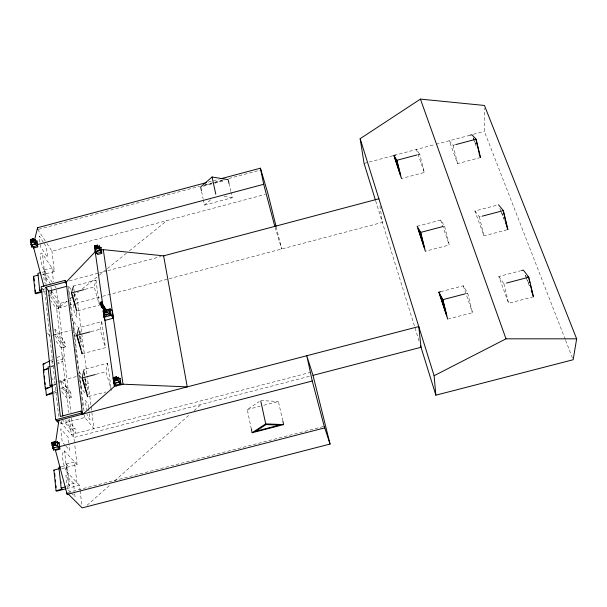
<?xml version="1.0" encoding="UTF-8"?>
<svg xmlns="http://www.w3.org/2000/svg" width="607" height="607" viewBox="0 0 607 607"><rect width="100%" height="100%" fill="white"/><g stroke="black" fill="none" stroke-linecap="round" stroke-linejoin="round"><path stroke-width="0.46" stroke-dasharray="3.04 2.28" d="M565.269 339.457L484.371 131.378L484.447 108.236M111.415 390.521L105.944 371.75L107.583 363.244L84.115 369.397M82.127 353.813L105.406 347.697L100.049 329.26L101.748 321.627L78.804 327.674M77.597 310.807L99.427 305.04L94.176 286.929L95.936 280.138L73.508 286.079M87.013 505.312L110.413 484.636M114.662 480.873L189.816 414.452M194.065 410.689L201.16 404.421M203.307 199.65L204.445 205.083L210.561 199.832M50.707 296.717L58.644 307.939L68.963 299.615M69.699 299.023L72.643 296.641M73.379 296.049L78.538 291.891M82.226 288.917L98.433 275.844M99.169 275.244L126.438 253.256M129.382 250.881L166.971 220.569M251.336 429.028L247.261 409.55L259.166 401.561M50.518 360.634L52.991 359.465M57.119 357.523L62.073 355.186L64.592 358.494L57.422 360.376M51.147 367L54.182 365.573M56.603 364.443L62.809 361.529L57.528 362.918M53.188 385.597L55.487 384.535M58.704 383.047L64.979 380.149L59.638 381.545M53.924 391.667L56.451 390.513M60.647 388.579L65.693 386.257L68.227 389.428L61.853 391.098M208.353 182.092L219.309 179.164M38.681 229.294L199.589 186.319M205.075 184.854L214.218 182.411M215.136 182.168L224.279 179.725M228.847 178.504L260.843 169.96M203.777 185.439L224.537 179.9M203.307 186.266L213.952 183.428M214.84 183.185L224.59 180.583M204.445 205.083L232.231 197.685L231.001 192.267M364.079 163.42L393.237 155.65M394.148 155.407L435.158 144.481M436.069 144.238L470.038 135.232M473.43 134.284L484.371 131.378M46.898 243.453L51.967 251.184L265.236 194.407M417.942 154.671L419.771 154.178L424.301 172.464L401.455 178.526M480.509 157.532L457.579 163.624L449.233 140.771L453.126 145.301L454.886 144.83M46.155 285.798L44.379 269.925L51.906 267.922L53.537 281.921M42.073 272.308L45.411 271.428L46.777 283.545M41.003 275.123L54.364 271.572L51.967 251.184M69.448 280.813L98.706 273.059M99.616 272.816L106.931 270.881M107.849 270.639L160.878 256.579M42.247 289.554L44.774 288.879M42.847 291.884L44.645 291.406M42.24 288.166L44.857 291.853L46.891 291.314M48.234 295.73L51.534 294.85L60.73 307.924L56.694 308.993L50.684 300.548M85.063 289.342L94.176 286.929M51.542 290.996L60.192 303.356L67.377 301.459M68.272 301.224L71.869 300.268M75.458 299.319L77.256 298.849L87.34 377.334M58.644 307.939L75.093 303.583M76.012 303.348L101.604 296.58M102.522 296.337L168.336 278.947M169.247 278.704L382.342 222.39L379.967 206.046M417.161 226.259L440.659 220.053L444.574 226.1L449.241 245.008L425.393 251.275M507.035 229.81L483.976 235.873L474.902 211.024L497.581 205.037M441.919 226.798L444.574 226.1M474.902 211.024L479.386 216.919L481.161 216.449M53.833 330.079L55.518 329.631L64.797 342.189L65.366 346.954L61.239 348.039L55.169 339.973M54.364 334.723L70.344 330.512M52.695 335.36L56.072 334.465L65.366 346.954M91.08 331.619L100.049 329.26M64.797 342.189L60.685 343.274L54.622 335.163M61.216 347.849L65.344 346.764M51.147 362.022L52.938 361.552M50.624 366.355L53.211 365.672M57.885 381.393L79.654 375.687M53.537 384.732L55.283 384.277M96.217 374.291L105.944 371.75M440.652 291.686L463.255 285.776L467.701 293.189L472.496 312.673L448.603 318.895M533.485 296.777L508.605 303.265L498.817 276.481L520.601 270.783M53.651 393.237L56.383 392.524M61.755 391.819L67.104 398.374L71.338 397.266L70.746 392.243L66.52 393.351L60.579 386.014M465.926 293.651L467.701 293.189M498.817 276.481L503.886 283.735L505.669 283.272M88.508 396.5L105.914 391.955M60.268 423.906L84.859 417.495L93.933 428.671L87.461 378.267M65.837 419.725L66.14 422.373L75.64 433.428L75.018 428.216L70.708 429.339L61.724 418.913M311.027 372.228L71.315 434.551L69.501 418.997M309.35 376.31L73.879 437.503L60.047 421.599M247.261 409.55L260.077 406.227M263.742 405.279L278.393 401.477L282.581 419.968M66.148 464.044L74.502 461.881L76.907 482.55L68.462 484.735L66.148 464.044L67.233 465.197L69.555 485.85L67.036 486.503M61.398 466.707L67.233 465.197M61.633 468.695L77.081 464.696L74.653 444.066M66.649 488.582L79.502 485.266L80.033 489.788M67.885 492.512L323.319 426.577M260.653 400.559L278.393 401.477M224.112 196.418L232.231 197.685M77.081 464.696L64.547 451.016L63.257 450.842C61.641 457.822 63.462 465.781 66.899 471.996M70.602 492.269L67.43 489.075L65.897 475.319L73.493 483.187L74.426 491.321M71.239 492.907L75.048 496.738L74.532 492.224M68.462 484.735L69.555 485.85M79.502 485.266L66.907 472.087L64.547 451.016M65.321 445.409L62.18 441.934L60.723 428.823L68.234 437.344L68.864 442.882M65.951 446.107L69.714 450.273L68.97 443.808M54.364 271.572L42.46 253.885L41.215 252.99L40.798 253.483C39.994 259.386 41.693 265.593 44.357 270.851M67.901 419.854L75.018 428.216M51.117 377.554L54.888 382.175M71.338 397.266L61.929 385.589L61.345 380.483L70.746 392.243M84.752 392.63L81.535 388.465L79.995 376.09L81.065 377.501M47.627 333.129L49.751 335.937M84.805 382.44L86.953 385.27L88.152 394.664M79.191 371.939L81.437 374.921M84.244 378.654L88.182 383.874M419.771 154.178L416.41 149.512L424.301 172.464M74.578 334.927L75.632 336.399M81.399 344.495L83.5 347.447M76.125 334.556L74.532 332.317L73.083 320.655L77.309 326.718M79.836 339.783L81.429 342.029L79.957 330.504M49.857 292.233L51.921 295.169L51.496 291.504M50.662 284.19L43.454 273.795L44.486 283.044M44.379 269.925L45.411 271.428M52.278 282.422L44.364 270.927L42.46 253.885M54.85 286.155L56.337 288.31M71.034 289.501L68.439 285.609L84.198 412.206M73.622 293.393L77.256 298.849M43.317 242.193L39.25 236.032L40.434 246.662L47.581 257.345L46.375 246.821L43.825 242.967M37.763 229.537L46.39 242.679M565.618 340.337L572.811 358.851M473.217 137.675L474.196 140.255M474.522 141.112L475.835 144.557M501.594 212.238L503.856 218.194M525.594 275.312L529.6 285.836M473.179 138.252L476.51 147.015M499.842 208.338L501.185 211.873M501.519 212.761L504.554 220.728M525.29 275.237L525.943 276.959M526.269 277.824L529.547 286.443M440.659 220.053L449.241 245.008M463.255 285.776L472.496 312.673M375.703 200.94L419.627 342.758M275.07 227.284L281.678 248.991L276.284 227.23M453.126 145.301L457.579 163.624M503.886 283.735L508.605 303.265M479.386 216.919L483.976 235.873M228.96 183.246L230.797 191.364M201.6 191.501L203.117 198.747M95.936 280.138L99.427 305.04M101.748 321.627L105.406 347.697M107.583 363.244L111.028 387.797M73.857 288.856L74.327 292.551M74.449 293.477L75.389 300.875M79.16 330.474L79.752 335.14M79.874 336.073L80.701 342.614M84.456 372.129L85.155 377.6M85.268 378.51L86.202 385.802M74.206 293.932L74.775 298.416M78.948 331.247L79.426 335.003M79.547 335.944L80.139 340.641M84.274 373.138L84.874 377.835M84.988 378.768L85.944 386.28M76.399 312.028L77.074 317.34L74.388 313.432L73.151 303.644M88.539 407.563L88.061 403.845L85.329 400.354L86.505 409.695M88.652 408.496L90.071 419.634L87.325 416.227L87.089 414.361M84.532 414.854L84.859 417.495M68.341 289.774L68.69 292.589M68.803 293.522L69.388 298.212M69.851 301.96L70.2 304.767M70.321 305.708L70.898 310.389M71.368 314.138L71.717 316.953M71.831 317.886L72.415 322.575M72.878 326.323L73.227 329.131M73.341 330.071L74.039 335.694M74.16 336.627L74.737 341.316M74.858 342.249L75.556 347.872M75.67 348.813L76.254 353.494M76.368 354.435L77.066 360.057M77.18 360.99L77.764 365.68M77.886 366.613L78.584 372.235M78.698 373.176L79.282 377.858M79.396 378.798L80.094 384.421M80.207 385.354L80.792 390.043M80.906 390.976L81.604 396.599M81.725 397.539L82.302 402.221M82.423 403.162L83.121 408.784M60.192 303.356L60.73 307.924M56.557 290.176L70.943 412.54M71.596 418.086L74.54 443.125M80.139 490.699L81.839 505.183M56.163 304.426L68.735 412.419M50.973 286.929L51.398 290.594M51.003 290.222L51.534 294.85M55.518 329.631L56.072 334.465M61.421 420.871L61.724 423.527M44.857 291.853L58.742 416.91M61.436 481.624L61.641 483.498"/><path stroke-width="0.91" d="M55.624 442.359L58.932 420.317M375.422 200.052L364.079 163.42L360.156 138.677L420.431 99.108L484.454 105.459L576.65 338.827L573.16 359.739L435.856 395.187L420.461 345.474M87.362 394.922L87.59 396.743L82.074 377.994L84.115 369.397M34.462 240.296L37.566 227.716L206.524 182.578M81.892 351.946L82.127 353.813L76.725 335.398L78.804 327.674M104.654 310.359L103.144 310.943L104.844 314.343L104.032 317.233L104.965 320.397L113.418 318.167L112.325 310.693L110.239 309.069L106.172 309.767L108.175 309.965L110.239 309.069L111.157 315.359L113.418 318.167M104.92 310.473L103.144 310.943L104.032 317.233L108.668 313.341L110.239 309.069L107.576 309.775M31.003 244.902L31.663 242.724L30.919 241.624L33.203 241.017L35.904 243.589L31.003 244.902L30.585 240.964M76.452 309.198L76.687 311.05L71.391 292.961L73.508 286.079M31.822 247.079L32.49 244.932L35.593 244.105L37.528 245.554L31.822 247.079L31.526 244.333M95.124 251.45L95.853 249.204L95.193 248.073L97.56 247.444L100.208 250.099L95.124 251.45L94.54 247.36M52.574 448.163L53.333 445.879L55.874 445.219L58.052 446.737L52.574 448.163L52.05 443.262M95.807 253.68L96.543 251.465L99.753 250.615L101.718 252.11L95.807 253.68L95.352 250.516M57.361 443.163L59.175 442.693L59.797 448.376L53.424 450.03L54.19 447.776M113.866 383.419L114.662 381.097L113.987 380.134L116.536 379.466L119.336 381.993L113.866 383.419L113.198 378.7M114.548 385.46L115.353 383.169L118.805 382.266L120.907 383.799L114.548 385.46L114.162 382.721M30.608 241.988L31.389 239.841L30.35 239.568L30.608 241.988L33.575 241.191L33.317 238.779L30.35 239.568M94.874 248.453L95.807 245.714L97.955 247.633L94.874 248.453L94.517 245.941L97.598 245.122L97.955 247.633M52.194 445.462L53.166 442.647L55.51 444.605L55.184 441.593L51.868 442.457L52.194 445.462L55.51 444.605M113.653 380.559L114.412 377.774L116.552 376.795L116.969 379.694L113.653 380.559L113.243 377.66L116.552 376.795M101.49 250.107L103.281 249.629L163.617 255.851L187.252 386.879L123.031 384.201L114.351 386.469L82.537 414.52L66.186 282.088L95.216 251.776L102.924 306.027M228.96 183.246L228.141 179.634L212.055 176.994L200.651 186.979L201.41 190.598M251.336 429.028L252.117 432.738L265.722 423.883L283.628 424.589L282.794 420.886M55.184 441.593L53.295 442.791L51.868 442.457M57.308 443.747L59.175 442.693M53.333 445.879L52.536 445.03L52.285 442.693L54.842 442.033L55.093 444.37L55.874 445.219L55.624 442.882L57.513 441.843L58.052 446.737M118.949 378.935L120.11 378.32L120.907 383.799M114.662 381.097L117.212 380.437L116.885 378.184L118.653 377.273L119.336 381.993M435.856 395.187L434.111 375.725L506.003 338.827L576.65 338.827M43.666 369.557L43.082 364.139L49.691 361.028M44.599 370.065L48.279 368.343M95.914 245.903L97.598 245.122M52.422 385.946L45.73 389.041L46.367 395.149L52.741 393.48M46.367 395.149L53.09 392.054M33.575 241.191L31.617 239.78L33.317 238.779M99.373 247.997L101.028 247.368L101.718 252.11M95.853 249.204L98.22 248.574L97.939 246.624L99.616 246.01L100.208 250.099M35.312 241.586L37.027 240.987L37.528 245.554M30.722 239.75L33.006 239.135L33.742 240.243L35.479 239.659L35.904 243.589M221.138 178.678L260.411 168.185L267.96 193.679L276.056 226.32M33.028 240.311L35.479 239.659M35.403 241.419L37.027 240.987M31.663 242.724L33.946 242.117L33.742 240.243M37.695 244.538L263.704 184.293L260.411 168.185M33.696 247.937L37.748 246.859L37.399 243.71L36.602 242.519M393.882 155.513L396.887 160.271L401.455 178.526L393.882 155.513L395.688 155.035M470.038 135.232L471.844 134.746L476.1 139.185L480.509 157.532L479.181 154.026M396.887 160.271L417.024 154.914M455.774 144.595L476.1 139.185M94.912 246.123L96.49 245.706M97.082 246.685L99.616 246.01M99.343 247.815L101.028 247.368M101.263 250.167L101.741 253.438L97.697 254.508L96.634 252.702M40.403 272.755L37.9 273.416L39.721 290.222L40.768 291.686L35.198 293.158L33.423 276.375L38.158 275.115M66.186 282.088L65.04 280.366L41.185 286.686L55.73 419.741L58.424 422.813M65.958 281.739L66.702 281.542M163.617 255.851L378.905 198.785M82.294 412.525L81.11 411.068L60.351 416.478L45.889 287.232L65.252 282.103L66.398 283.818M39.721 290.222L41.405 289.774M41.951 292.119L35.654 293.788L35.198 293.158M45.889 287.232L48.636 291.125L66.96 286.269M71.391 292.961L84.153 289.585M100.99 304.13L100.724 302.24L101.786 301.96L103.638 306.36L103.812 307.59L102.75 307.87M101.786 301.96L102.052 303.849L101.194 302.483L100.125 302.772L101.415 307.172L101.786 307.749L102.849 307.468L102.598 305.662L103.812 307.59M100.299 304.001L101.369 303.72L102.849 307.468M101.164 305.359L102.226 305.078M101.415 307.172L102.484 306.892M104.131 307.529L102.651 307.916L105.868 312.992L107.333 312.605L107.143 311.308L103.949 306.224L104.131 307.529L107.333 312.605M420.674 232.398L425.393 251.275L417.161 226.259L420.674 232.398L441.919 226.798M482.049 216.213L503.37 210.599L507.915 229.575L506.572 226.039M76.725 335.398L90.185 331.854M43.082 364.139L44.872 363.669M49.766 366.582L48.036 367.03L50.055 385.65L51.132 386.947L50.935 385.088M47.103 368.897L43.302 369.891L45.267 388.488L45.73 389.041L45.54 387.183M50.055 385.65L52.665 384.967M82.074 377.994L95.337 374.527M45.267 388.488L49.106 387.478M438.846 292.164L442.867 299.676L447.716 319.13L438.846 292.164L440.652 291.686M521.504 270.547L523.325 270.069L528.818 277.217L533.485 296.777L532.498 294.198M113.668 377.88L115.368 377.44M113.243 377.66L114.776 377.865M115.922 377.986L118.653 377.273M118.297 378.791L120.11 378.32M442.867 299.676L465.045 293.879M506.557 283.037L528.818 277.217M55.73 419.741L81.361 413.063L82.302 414.224M56.739 420.886L418.769 326.551L421.023 347.287L313.015 375.354L306.778 355.732L312.264 381.006L324.624 427.897L67.142 494.341L55.283 449.696M52.946 443.034L53.325 443.11L52.908 442.715M54.782 442.549L57.513 441.843M52.536 445.03L55.093 444.37M59.38 446.684L312.264 381.006M55.609 450.25L59.964 449.127M60.571 466.927L58.902 467.36L61.14 488.02L62.248 489.121L56.064 490.722L53.886 470.084L59.129 468.725M252.117 432.738L283.628 424.589M61.14 488.02L65.351 486.935M65.731 488.817L56.55 491.192L56.064 490.722M313.015 375.354L330.056 444.066L82.165 507.892L68.288 494.068M94.517 245.941L95.572 245.774M103.144 310.943L104.366 310.966L103.812 312.863L104.032 317.233L111.157 315.359L108.175 309.965M104.844 314.343L111.157 315.359L108.668 313.341M59.797 448.376L57.65 446.873L57.392 444.529M116.969 379.694L114.571 378.244L114.662 377.706M53.886 470.084L54.364 470.577M54.842 442.033L55.624 442.882M498.491 204.794L503.37 210.599M527.718 276.746L528.758 278.105M33.423 276.375L33.878 277.012M115.793 384.861L116.521 385.9M119.784 383.207L120.861 384.762L120.315 380.991M116.885 378.184L116.218 377.213L116.536 379.466M32.641 246.131L33.848 247.899M36.951 245.676L37.748 246.859M34.925 243.119L35.593 244.105M103.843 308.788L104.761 310.238M100.724 302.24L101.088 302.825M95.61 246.047L95.807 245.714M97.939 246.624L97.279 245.501L97.56 247.444M101.035 252.224L101.741 253.438M99.169 249.606L99.753 250.615M505.798 223.293L506.769 225.85L503.56 212.435M531.269 290.222L532.271 292.847L530.29 284.554M420.431 99.108L506.003 338.827M330.056 444.066L324.237 426.342L324.624 427.897M360.156 138.677L434.111 375.725M77.264 336.157L81.08 349.177M82.62 378.715L86.52 391.963M72.195 294.668L75.913 307.392M33.309 246.488L43.962 286.61M263.704 184.293L274.796 226.381M476.1 140.187L479.431 154.019M528.978 279.03L529.85 282.71M212.055 176.994L215.804 194.248M260.851 401.455L265.722 423.883M103.281 249.629L123.031 384.201M105.679 311.687L105.868 312.992M103.19 307.893L103.585 310.701M103.85 312.575L104.169 314.783M104.518 317.249L114.351 386.469M101.194 302.483L101.369 303.72M65.04 280.366L65.252 282.103M81.11 411.068L81.361 413.063M48.636 291.125L62.771 416.023M37.566 227.716L37.763 229.537M66.967 492.747L67.142 494.341M33.006 239.135L33.203 241.017M53.166 447.594L53.424 450.03M33.977 277.945L34.273 280.738M34.667 284.471L34.865 286.329M35.259 290.055L35.555 292.855M43.765 370.46L43.962 372.319M44.357 376.037L44.652 378.821M45.047 382.539L45.244 384.398M54.66 473.384L54.956 476.199M55.358 479.947L55.556 481.821M55.95 485.57L56.148 487.444M266.033 424.574L255.752 431.258L279.554 425.105L266.033 424.574M31.617 239.78L31.238 239.393L31.617 239.78M396.993 161.242L394.725 157.63L400.438 175.006L396.993 161.242M420.757 233.308L418.094 228.649L424.316 247.542L420.757 233.308M442.92 300.526L439.878 294.827L446.577 315.192L442.92 300.526"/></g></svg>
